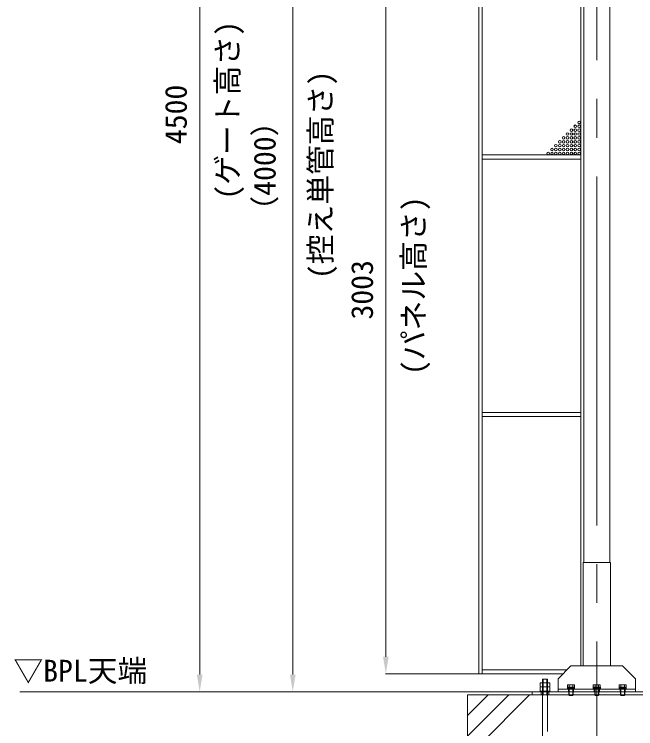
# Model space of a CAD drawing. Units: millimetres, scale not verified. Extents: x -35488 to -11338, y -17325 to 17325.
# Drawn here: x -19961 to -17558, y -13676 to -10912 of the extents above; entities that cross this region are included whole.
import ezdxf
from ezdxf.enums import TextEntityAlignment as Align

# ---------------------------------------------------------------- set-up
doc = ezdxf.new("R2010")
doc.units = ezdxf.units.MM
doc.header["$LTSCALE"] = 150
doc.linetypes.add('CHAIN2', pattern=[12, 9, -1, 1, -1])
doc.linetypes.add('DASHED1', pattern=[1.8, 1.2, -0.6])
for name, color, linetype, lineweight in [('0-2_ACCG-3018', 7, 'Continuous', 18), ('0-5_ﾍﾞｰｽﾗｲﾝ', 5, 'Continuous', 18), ('0-6_ﾎﾞﾙﾄ類', 2, 'Continuous', 18), ('0-9_基礎工事用PCA大', 7, 'Continuous', 18), ('0-B_寸法', 3, 'Continuous', 18), ('1-4_通芯', 1, 'CHAIN2', 18), ('1-7_標準ﾊﾟﾈﾙ', 7, 'Continuous', 18), ('1-8_標準柱', 7, 'Continuous', 18), ('1-9_文字', 7, 'Continuous', 18)]:
    doc.layers.add(name, color=color, linetype=linetype, lineweight=lineweight)
doc.styles.add('ＭＳ ゴシック', font='')
doc.styles.get('ＭＳ ゴシック').set_extended_font_data('MS Gothic')

msp = doc.modelspace()

# ---------------------------------------------------------------- linework, layer by layer
at = {"layer": '0-2_ACCG-3018'}
for centre in [(-17776.4, -11329.9), (-17806.4, -11359.9), (-17791.4, -11344.9), (-17791.4, -11359.9), (-17776.4, -11344.9), (-17776.4, -11359.9), (-17836.4, -11389.9), (-17821.4, -11374.9), (-17821.4, -11389.9), (-17806.4, -11374.9), (-17806.4, -11389.9), (-17791.4, -11374.9), (-17791.4, -11389.9), (-17776.4, -11374.9), (-17776.4, -11389.9), (-17866.4, -11419.9), (-17851.4, -11404.9), (-17851.4, -11419.9), (-17836.4, -11404.9), (-17836.4, -11419.9), (-17821.4, -11404.9), (-17821.4, -11419.9), (-17806.4, -11404.9), (-17806.4, -11419.9), (-17791.4, -11404.9), (-17791.4, -11419.9), (-17776.4, -11404.9), (-17776.4, -11419.9), (-17896.4, -11449.9), (-17881.4, -11434.9), (-17881.4, -11449.9), (-17866.4, -11434.9), (-17866.4, -11449.9), (-17851.4, -11434.9), (-17851.4, -11449.9), (-17836.4, -11434.9), (-17836.4, -11449.9), (-17821.4, -11434.9), (-17821.4, -11449.9), (-17806.4, -11434.9), (-17806.4, -11449.9), (-17791.4, -11434.9), (-17791.4, -11449.9), (-17776.4, -11434.9), (-17776.4, -11449.9)]:
    msp.add_circle(centre, 5, dxfattribs=at)
at = {"layer": '0-5_ﾍﾞｰｽﾗｲﾝ'}
msp.add_line((-17958.1, -13533), (-19939.4, -13533), dxfattribs=at)
at = {"layer": '0-6_ﾎﾞﾙﾄ類'}
for p, q in [((-17917.6, -13513), (-17917.6, -13498.4)), ((-17917.6, -13515.8), (-17917.6, -13530.4)), ((-17898.6, -13513), (-17898.6, -13498.4)), ((-17898.6, -13515.8), (-17898.6, -13530.4)), ((-17820, -13506), (-17821.8, -13507)), ((-17821.8, -13507), (-17821.8, -13515.8)), ((-17821.8, -13515.8), (-17794.5, -13515.8)), ((-17820, -13506), (-17796.3, -13506)), ((-17819.4, -13516), (-17796.9, -13516)), ((-17815, -13507), (-17815, -13515.8)), ((-17801.3, -13507), (-17801.3, -13515.8)), ((-17796.3, -13506), (-17794.5, -13507)), ((-17794.5, -13507), (-17794.5, -13515.8)), ((-17720, -13506), (-17721.8, -13507)), ((-17721.8, -13507), (-17721.8, -13515.8)), ((-17721.8, -13515.8), (-17694.5, -13515.8)), ((-17720, -13506), (-17696.3, -13506)), ((-17719.4, -13516), (-17696.9, -13516)), ((-17715, -13507), (-17715, -13515.8)), ((-17701.3, -13507), (-17701.3, -13515.8)), ((-17696.3, -13506), (-17694.5, -13507)), ((-17694.5, -13507), (-17694.5, -13515.8)), ((-17620, -13506), (-17621.8, -13507)), ((-17621.8, -13507), (-17621.8, -13515.8)), ((-17621.8, -13515.8), (-17594.5, -13515.8)), ((-17620, -13506), (-17596.3, -13506)), ((-17619.4, -13516), (-17596.9, -13516)), ((-17615, -13507), (-17615, -13515.8)), ((-17601.3, -13507), (-17601.3, -13515.8)), ((-17596.3, -13506), (-17594.5, -13507)), ((-17594.5, -13507), (-17594.5, -13515.8)), ((-17816.1, -13545), (-17816.1, -13523)), ((-17816.1, -13545), (-17814.9, -13547.8)), ((-17814.9, -13547.8), (-17814.9, -13523)), ((-17809.3, -13519), (-17808.2, -13523)), ((-17808, -13519), (-17806.9, -13523)), ((-17800.1, -13545), (-17800.1, -13523)), ((-17716.1, -13545), (-17716.1, -13523)), ((-17716.1, -13545), (-17714.9, -13547.8)), ((-17714.9, -13547.8), (-17714.9, -13523)), ((-17709.3, -13519), (-17708.2, -13523)), ((-17708, -13519), (-17706.9, -13523)), ((-17700.1, -13545), (-17700.1, -13523)), ((-17616.1, -13545), (-17616.1, -13523)), ((-17616.1, -13545), (-17614.9, -13547.8)), ((-17614.9, -13547.8), (-17614.9, -13523)), ((-17609.3, -13519), (-17608.2, -13523)), ((-17608, -13519), (-17606.9, -13523)), ((-17600.1, -13545), (-17600.1, -13523))]:
    msp.add_line(p, q, dxfattribs=at)
for points in [[(-17926.6, -13513), (-17926.6, -13498.4), (-17889.6, -13498.4), (-17889.6, -13513), (-17892.1, -13514.4), (-17924.1, -13514.4)], [(-17926.6, -13515.8), (-17926.6, -13530.4), (-17889.6, -13530.4), (-17889.6, -13515.8), (-17892.1, -13514.4), (-17924.1, -13514.4)], [(-17794.1, -13516), (-17794.1, -13519), (-17822.1, -13519), (-17822.1, -13516)], [(-17694.1, -13516), (-17694.1, -13519), (-17722.1, -13519), (-17722.1, -13516)], [(-17594.1, -13516), (-17594.1, -13519), (-17622.1, -13519), (-17622.1, -13516)], [(-17926.1, -13530.4), (-17890.1, -13530.4), (-17890.1, -13533), (-17926.1, -13533)], [(-17822.1, -13519), (-17794.1, -13519), (-17794.1, -13523), (-17822.1, -13523)], [(-17722.1, -13519), (-17694.1, -13519), (-17694.1, -13523), (-17722.1, -13523)], [(-17622.1, -13519), (-17594.1, -13519), (-17594.1, -13523), (-17622.1, -13523)]]:
    msp.add_lwpolyline(points, close=True, dxfattribs=at)
for points in [[(-17816.1, -13545), (-17800.1, -13545), (-17801.3, -13547.8)], [(-17814.9, -13547.8), (-17801.3, -13547.8), (-17801.3, -13523)], [(-17716.1, -13545), (-17700.1, -13545), (-17701.3, -13547.8)], [(-17714.9, -13547.8), (-17701.3, -13547.8), (-17701.3, -13523)], [(-17616.1, -13545), (-17600.1, -13545), (-17601.3, -13547.8)], [(-17614.9, -13547.8), (-17601.3, -13547.8), (-17601.3, -13523)]]:
    msp.add_lwpolyline(points, dxfattribs=at)
for centre, radius, start, end in [((-17922.1, -13505.2), 8.96, 240, 300), ((-17922.1, -13523.6), 8.96, 60, 120), ((-17908.1, -13482), 32.5, 252.932, 287.068), ((-17908.1, -13546.8), 32.5, 72.932, 107.068), ((-17894.1, -13505.2), 8.94, 239.975, 300.025), ((-17894.1, -13523.6), 8.94, 59.975, 120.025), ((-17818.4, -13512), 6.04, 55.616, 124.384), ((-17819.4, -13515.8), 0.19, 180, 270), ((-17808.1, -13528.6), 22.6, 72.412, 107.588), ((-17797.9, -13512), 6.04, 55.616, 124.384), ((-17796.9, -13515.8), 0.19, 270, 0), ((-17718.4, -13512), 6.04, 55.616, 124.384), ((-17719.4, -13515.8), 0.19, 180, 270), ((-17708.1, -13528.6), 22.6, 72.412, 107.588), ((-17697.9, -13512), 6.04, 55.616, 124.384), ((-17696.9, -13515.8), 0.19, 270, 0), ((-17618.4, -13512), 6.04, 55.616, 124.384), ((-17619.4, -13515.8), 0.19, 180, 270), ((-17608.1, -13528.6), 22.6, 72.412, 107.588), ((-17597.9, -13512), 6.04, 55.616, 124.384), ((-17596.9, -13515.8), 0.19, 270, 0)]:
    msp.add_arc(centre, radius, start, end, dxfattribs=at)
at = {"layer": '0-9_基礎工事用PCA大'}
for p, q in [((-18208.1, -13785), (-17968.1, -13545)), ((-18208.1, -13705), (-18048.1, -13545)), ((-18208.1, -13625), (-18128.1, -13545))]:
    msp.add_line(p, q, dxfattribs=at)
at = {"layer": '0-9_基礎工事用PCA大', "color": 4, "linetype": 'DASHED1', "lineweight": 9}
for p, q in [((-17922.8, -13533), (-17922.8, -13545)), ((-17893.1, -13533), (-17893.1, -13545)), ((-17816.1, -13533), (-17816.1, -13545)), ((-17800.1, -13533), (-17800.1, -13545)), ((-17616.1, -13533), (-17616.1, -13545)), ((-17600.1, -13533), (-17600.1, -13545))]:
    msp.add_line(p, q, dxfattribs=at)
at = {"layer": '0-9_基礎工事用PCA大'}
for points in [[(-17917.6, -14061.9), (-17917.6, -13485), (-17898.6, -13485), (-17898.6, -13687)], [(-17917.6, -13547.5), (-17915.1, -13545), (-17915.1, -13485), (-17901.1, -13485), (-17901.1, -13545), (-17898.6, -13547.5)]]:
    msp.add_lwpolyline(points, dxfattribs=at)
for points in [[(-18208.1, -14545), (-17208.1, -14545), (-17208.1, -13545), (-18208.1, -13545)], [(-17958.1, -13545), (-17458.1, -13545), (-17458.1, -13533), (-17958.1, -13533)]]:
    msp.add_lwpolyline(points, close=True, dxfattribs=at)
at = {"layer": '0-B_寸法'}
for p, q in [((-19244.1, -9099), (-19244.1, -13467)), ((-18884.1, -9599), (-18884.1, -13467)), ((-18524.1, -10526.4), (-18524.1, -13397.4)), ((-18165.1, -13463.4), (-18525.1, -13463.4)), ((-18885.1, -13533), (-19245.1, -13533)), ((-18525.1, -13533), (-18885.1, -13533))]:
    msp.add_line(p, q, dxfattribs=at)
at = {"layer": '0-B_寸法', "color": 91}
for points in [[(-18535.1, -13397.4), (-18524.1, -13463.4), (-18513.1, -13397.4)], [(-19255.1, -13467), (-19244.1, -13533), (-19233.1, -13467)], [(-18895.1, -13467), (-18884.1, -13533), (-18873.1, -13467)]]:
    msp.add_solid(points, dxfattribs=at)
at = {"layer": '1-4_通芯'}
msp.add_line((-17708.1, -7939.2), (-17708.1, -15045), dxfattribs=at)
at = {"layer": '1-7_標準ﾊﾟﾈﾙ'}
for points in [[(-18164.1, -10460.4), (-18150.9, -10460.4), (-18150.9, -13463.4), (-18164.1, -13463.4)], [(-18150.9, -11455.9), (-17770.4, -11455.9), (-17770.4, -11471.9), (-18150.9, -11471.9)], [(-18150.9, -12451.9), (-17770.4, -12451.9), (-17770.4, -12467.9), (-18150.9, -12467.9)]]:
    msp.add_lwpolyline(points, close=True, dxfattribs=at)
for points in [[(-17758.1, -10460.4), (-17770.4, -10460.4), (-17770.4, -13433)], [(-17823, -13447.9), (-18150.9, -13447.9), (-18150.9, -13463.4), (-17838.5, -13463.4)]]:
    msp.add_lwpolyline(points, dxfattribs=at)
at = {"layer": '1-8_標準柱'}
for p, q in [((-17758.1, -9583), (-17758.1, -13033)), ((-17658.1, -13033), (-17658.1, -9685.2)), ((-17858.1, -13523), (-17558.1, -13523))]:
    msp.add_line(p, q, dxfattribs=at)
at = {"layer": '1-8_標準柱', "color": 4, "linetype": 'DASHED1', "lineweight": 9}
for p, q in [((-17818.1, -13523), (-17818.1, -13533)), ((-17798.1, -13523), (-17798.1, -13533)), ((-17718.1, -13523), (-17718.1, -13533)), ((-17698.1, -13523), (-17698.1, -13533)), ((-17618.1, -13523), (-17618.1, -13533)), ((-17598.1, -13523), (-17598.1, -13533))]:
    msp.add_line(p, q, dxfattribs=at)
at = {"layer": '1-8_標準柱'}
for points in [[(-17761.3, -13033), (-17654.9, -13033), (-17654.9, -13433), (-17761.3, -13433)], [(-17808.1, -13433), (-17608.1, -13433), (-17558.1, -13483), (-17558.1, -13533), (-17858.1, -13533), (-17858.1, -13483)]]:
    msp.add_lwpolyline(points, close=True, dxfattribs=at)

# ---------------------------------------------------------------- texts
at = {"layer": '0-B_寸法', "style": 'ＭＳ ゴシック'}
for s, p in [('(ゲート高さ)', (-19069.4, -11628.6)), ('(控え単管高さ)', (-18709.4, -11936.2)), ('4500', (-19268.6, -11413.9)), ('（4000）', (-18925.2, -11729.1)), ('(パネル高さ)', (-18349.4, -12307.5)), ('3003', (-18548.6, -12092.8))]:
    msp.add_text(s, height=84.46, rotation=90, dxfattribs=at).set_placement(p, align=Align.BOTTOM_LEFT)
at = {"layer": '1-9_文字', "style": 'ＭＳ ゴシック'}
msp.add_text('▽BPL天端', height=84.46, dxfattribs=at).set_placement((-19964.7, -13519.3), align=Align.BOTTOM_LEFT)

doc.saveas('drawing.dxf')
